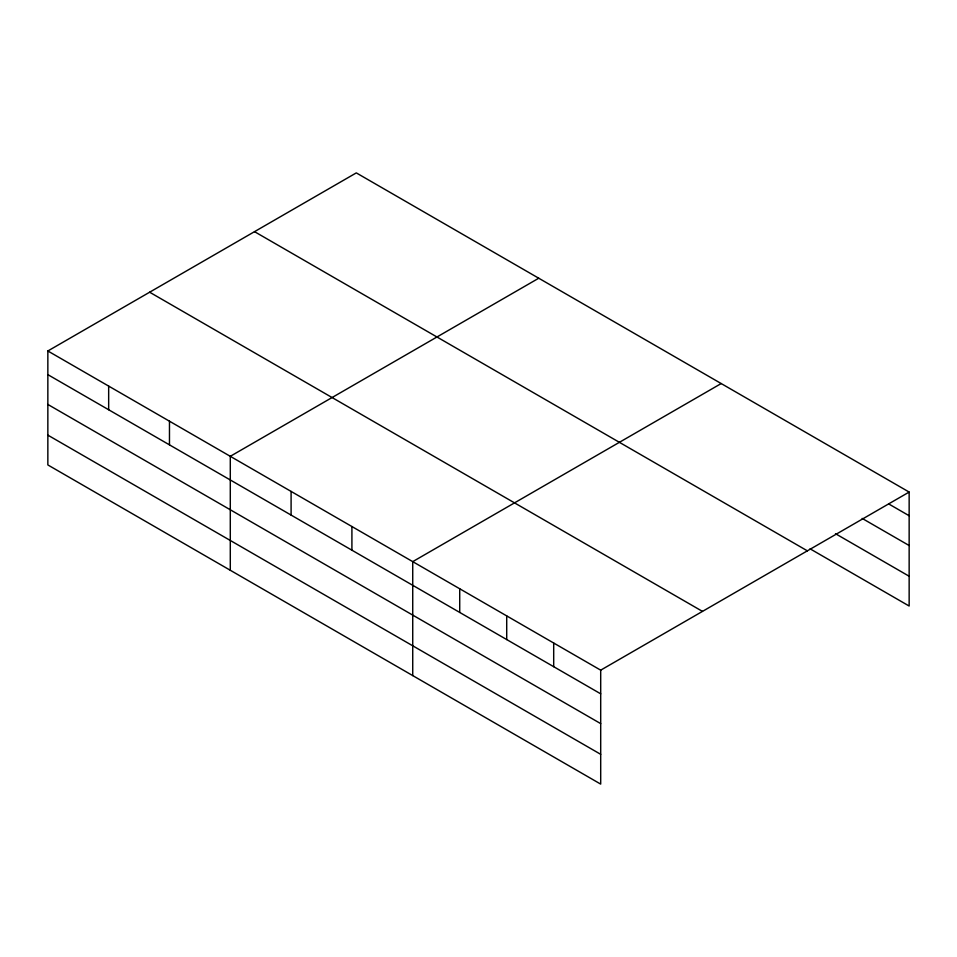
<?xml version="1.0" encoding="UTF-8"?>
<svg xmlns="http://www.w3.org/2000/svg" width="957" height="957" viewBox="0 0 957 957"><rect width="100%" height="100%" fill="white"/><g stroke="black" fill="none" stroke-linecap="round" stroke-linejoin="round"><path stroke-width="1.44" d="M47.85 350.98L600.697 670.163L600.697 784.106L47.85 464.935L47.85 350.98L356.303 172.894L909.15 492.065L909.15 606.02L810.089 548.828M538.743 278.224L230.29 456.31L230.29 570.264M721.183 383.554L412.73 561.639L412.73 675.594M600.697 670.163L909.15 492.065M888.826 504.004L909.15 515.739M862.161 518.407L909.15 545.526M835.485 533.695L909.15 576.234M254.514 231.654L807.361 550.837M149.639 292.208L702.486 611.391M47.85 374.642L600.697 693.825M47.85 404.44L600.697 723.624M47.85 435.136L600.697 754.319M553.696 643.032L553.696 666.694M506.708 615.901L506.708 639.563M459.719 588.77L459.719 612.432M351.913 526.529L351.913 550.191M291.095 491.42L291.095 515.081M169.473 421.2L169.473 444.861M108.667 386.09L108.667 409.752"/></g></svg>
